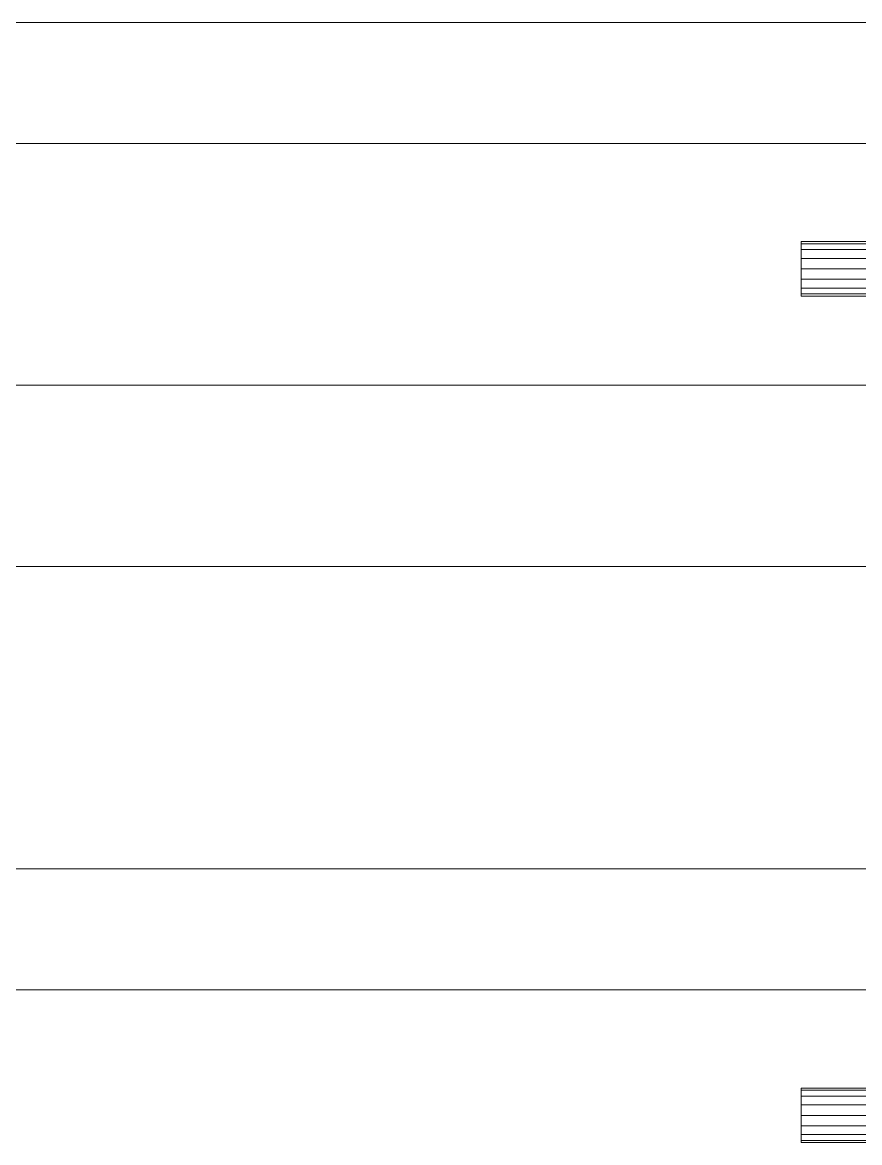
# Model space of a CAD drawing. Header units: millimetres. Extents: x -2500 to 58855, y -53268 to 6837.
# Drawn here: x 56879.5 to 57156.5, y 1859.5 to 2230 of the extents above; entities that cross this region are included whole.
import ezdxf

# ---------------------------------------------------------------- set-up
doc = ezdxf.new("R2010")
doc.units = ezdxf.units.MM
doc.layers.add('lateral_secador', color=7, linetype='Continuous', lineweight=0)

msp = doc.modelspace()

# ---------------------------------------------------------------- linework, layer by layer
at = {"layer": 'lateral_secador'}
for p, q in [((38067.116, 2230), (57367.116, 2230)), ((38067.116, 2190), (57367.116, 2190)), ((57137.116, 2156.815), (57137.116, 2157.5)), ((57137.116, 2157.5), (57387.116, 2157.5)), ((57137.116, 2154.864), (57137.116, 2156.815)), ((57137.116, 2156.815), (57387.116, 2156.815)), ((57137.116, 2151.944), (57137.116, 2154.864)), ((57137.116, 2154.864), (57387.116, 2154.864)), ((57137.116, 2148.5), (57137.116, 2151.944)), ((57137.116, 2151.944), (57387.116, 2151.944)), ((57137.116, 2145.056), (57137.116, 2148.5)), ((57387.116, 2148.5), (57137.116, 2148.5)), ((57137.116, 2145.056), (57137.116, 2142.136)), ((57137.116, 2145.056), (57387.116, 2145.056)), ((57137.116, 2142.136), (57137.116, 2140.185)), ((57137.116, 2142.136), (57387.116, 2142.136)), ((57137.116, 2140.185), (57137.116, 2139.5)), ((57137.116, 2140.185), (57387.116, 2140.185)), ((57137.116, 2139.5), (57387.116, 2139.5)), ((37717.116, 2110), (57717.116, 2110)), ((37717.116, 2050), (57717.116, 2050)), ((38067.116, 1950), (57367.116, 1950)), ((38067.116, 1910), (57367.116, 1910)), ((57137.116, 1876.815), (57137.116, 1877.5)), ((57137.116, 1877.5), (57387.116, 1877.5)), ((57137.116, 1874.864), (57137.116, 1876.815)), ((57137.116, 1876.815), (57387.116, 1876.815)), ((57137.116, 1871.944), (57137.116, 1874.864)), ((57137.116, 1874.864), (57387.116, 1874.864)), ((57137.116, 1868.5), (57137.116, 1871.944)), ((57137.116, 1871.944), (57387.116, 1871.944)), ((57137.116, 1865.056), (57137.116, 1868.5)), ((57387.116, 1868.5), (57137.116, 1868.5)), ((57137.116, 1865.056), (57137.116, 1862.136)), ((57137.116, 1865.056), (57387.116, 1865.056)), ((57137.116, 1862.136), (57137.116, 1860.185)), ((57137.116, 1862.136), (57387.116, 1862.136)), ((57137.116, 1860.185), (57137.116, 1859.5)), ((57137.116, 1860.185), (57387.116, 1860.185)), ((57137.116, 1859.5), (57387.116, 1859.5))]:
    msp.add_line(p, q, dxfattribs=at)

doc.saveas('drawing.dxf')
